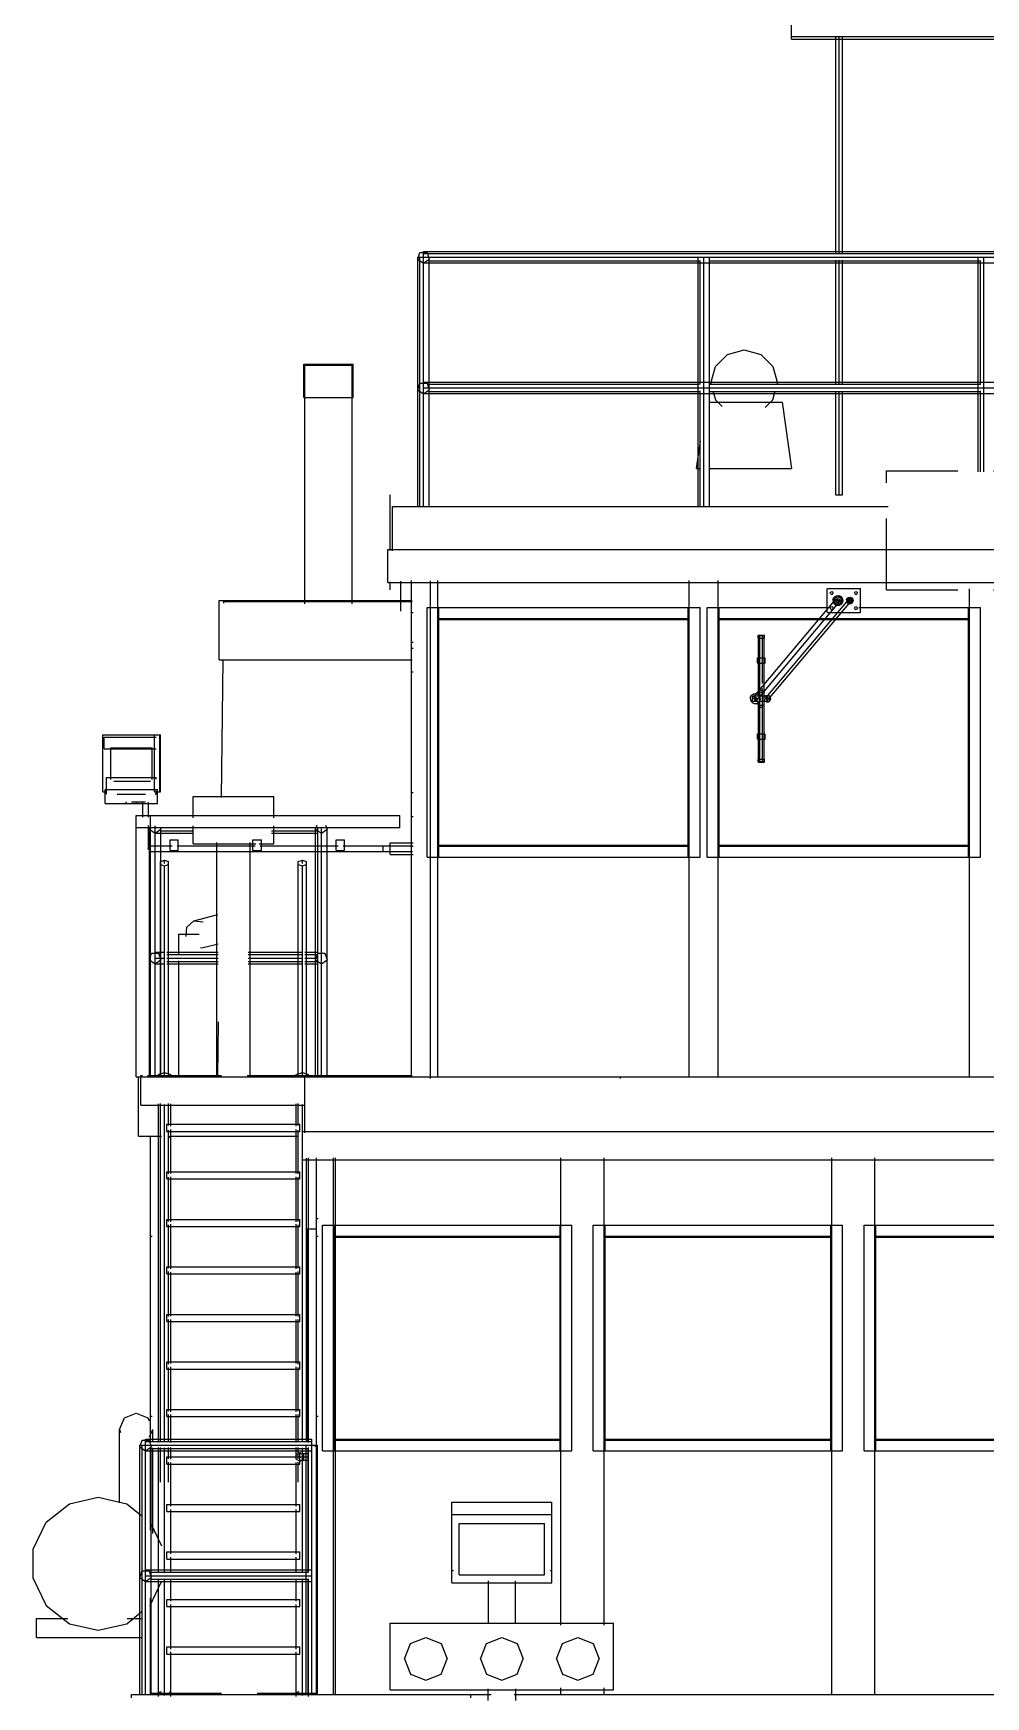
# Model space of a CAD drawing. Extents: x 5 to 836, y 5 to 589.
# Drawn here: x 420.1 to 460.2, y 462.9 to 532.9 of the extents above; entities that cross this region are included whole.
import ezdxf

# ---------------------------------------------------------------- set-up
doc = ezdxf.new("R2010")
doc.units = 0
doc.linetypes.add('DASHED', pattern=[4.5, 3, -1.5])
for name, color, linetype in [('DETAIL', 8, 'CONTINUOUS'), ('MARKING', 4, 'DASHED'), ('OUTLINE', 7, 'CONTINUOUS')]:
    doc.layers.add(name, color=color, linetype=linetype)

msp = doc.modelspace()

# ---------------------------------------------------------------- linework, layer by layer
at = {"layer": 'DETAIL'}
for p, q in [((452, 532.67), (452, 533.33)), ((452, 532.79), (465.16, 532.79)), ((452, 532.67), (465.37, 532.67)), ((453.86, 523.65), (453.86, 532.75)), ((454, 523.65), (454, 532.75)), ((454.14, 523.65), (454.14, 532.75)), ((436.26, 523.42), (436.35, 523.7)), ((436.26, 523.5), (495.74, 523.5)), ((436.26, 513), (436.26, 523.5)), ((436.26, 523.42), (436.5, 523.25)), ((436.35, 523.7), (436.65, 523.7)), ((436.35, 513), (436.35, 523.5)), ((436.5, 513), (436.5, 523.74)), ((436.5, 523.74), (495.5, 523.74)), ((436.5, 523.65), (495.5, 523.65)), ((436.5, 523.25), (436.74, 523.42)), ((436.5, 523.26), (495.5, 523.26)), ((436.65, 523.7), (436.74, 523.42)), ((436.71, 523.35), (448.12, 523.35)), ((436.74, 513), (436.74, 523.5)), ((448.06, 513), (448.06, 523.5)), ((448.15, 518.15), (448.15, 523.36)), ((448.3, 513), (448.3, 523.5)), ((448.54, 513), (448.54, 523.5)), ((448.54, 523.35), (459.95, 523.35)), ((453.86, 518.12), (453.86, 523.37)), ((454, 518.12), (454, 523.37)), ((454.14, 518.12), (454.14, 523.37)), ((459.86, 514.46), (459.86, 523.5)), ((459.95, 518.15), (459.95, 523.36)), ((460.1, 514.46), (460.1, 523.5)), ((449.3, 519.41), (450, 519.6)), ((450, 519.6), (450.7, 519.41)), ((431.46, 519), (433.54, 519)), ((431.5, 518.95), (433.5, 518.95)), ((448.6, 518.2), (448.79, 518.9)), ((448.79, 518.9), (449.3, 519.41)), ((450.7, 519.41), (451.21, 518.9)), ((451.21, 518.9), (451.4, 518.2)), ((436.26, 517.92), (436.35, 518.2)), ((436.35, 518.2), (436.65, 518.2)), ((436.5, 518.24), (495.5, 518.24)), ((436.65, 518.2), (436.74, 517.92)), ((436.71, 518.15), (448.12, 518.15)), ((448.54, 518.15), (459.95, 518.15)), ((448.6, 518.2), (448.62, 518.14)), ((451.38, 518.14), (451.4, 518.2)), ((431.46, 517.6), (433.54, 517.6)), ((436.26, 517.92), (436.5, 517.75)), ((436.5, 518), (495.5, 518)), ((436.5, 517.75), (436.74, 517.92)), ((436.5, 517.76), (495.5, 517.76)), ((436.71, 517.85), (448.12, 517.85)), ((448.15, 513), (448.15, 517.87)), ((448.54, 517.85), (459.95, 517.85)), ((448.69, 517.88), (448.79, 517.5)), ((448.79, 517.5), (449.07, 517.22)), ((450.89, 517.17), (451.21, 517.5)), ((451.21, 517.5), (451.31, 517.88)), ((453.86, 513.5), (453.86, 517.84)), ((454, 513.5), (454, 517.84)), ((454.14, 513.5), (454.14, 517.84)), ((459.95, 514.46), (459.95, 517.87)), ((448.51, 517.4), (451.6, 517.4)), ((448, 514.6), (448.13, 514.6)), ((448.53, 514.6), (452, 514.6)), ((453.86, 513.5), (454.14, 513.5)), ((435.2, 511.14), (435.2, 513)), ((435.2, 513), (456.06, 513)), ((435, 509.8), (435, 511.2)), ((435, 511.2), (497, 511.2)), ((435, 509.8), (497, 509.8)), ((436, 489), (436, 509.89)), ((436.8, 488.93), (436.8, 509.88)), ((437.11, 489), (437.11, 509.89)), ((447.69, 489), (447.69, 509.89)), ((448.91, 489), (448.91, 509.89)), ((427.9, 509.05), (436.02, 509.05)), ((453.63, 509.37), (453.64, 509.4)), ((453.63, 509.37), (453.64, 509.34)), ((453.64, 509.4), (453.66, 509.42)), ((453.64, 509.34), (453.66, 509.32)), ((453.66, 509.42), (453.69, 509.43)), ((453.66, 509.32), (453.69, 509.31)), ((453.69, 509.43), (453.72, 509.42)), ((453.69, 509.31), (453.72, 509.32)), ((453.72, 509.42), (453.74, 509.4)), ((453.72, 509.32), (453.74, 509.34)), ((453.74, 509.4), (453.75, 509.37)), ((453.74, 509.34), (453.75, 509.37)), ((453.74, 509.09), (453.79, 509.19)), ((453.74, 509.09), (453.75, 508.98)), ((453.76, 509.05), (453.79, 509.14)), ((453.76, 509.05), (453.79, 508.96)), ((453.79, 509.19), (453.88, 509.25)), ((453.79, 509.14), (453.86, 509.21)), ((453.8, 509.05), (453.82, 509.13)), ((453.8, 509.05), (453.82, 508.97)), ((453.82, 509.13), (453.87, 509.18)), ((453.86, 509.21), (453.95, 509.24)), ((453.86, 509.07), (453.92, 509.13)), ((453.86, 509.07), (453.89, 508.98)), ((453.87, 509.18), (453.95, 509.2)), ((453.88, 509.25), (453.99, 509.26)), ((453.88, 509.05), (453.89, 509.09)), ((453.88, 509.05), (453.89, 509.01)), ((453.89, 509.09), (453.91, 509.11)), ((453.91, 509.11), (453.95, 509.12)), ((453.92, 509.13), (454.01, 509.12)), ((453.95, 509.24), (454.04, 509.22)), ((453.95, 509.2), (454.03, 509.18)), ((453.95, 509.12), (453.99, 509.11)), ((453.99, 509.26), (454.09, 509.21)), ((453.99, 509.11), (454.01, 509.09)), ((454.01, 509.12), (454.04, 509.03)), ((454.01, 509.09), (454.02, 509.05)), ((454.01, 509.01), (454.02, 509.05)), ((454.03, 509.18), (454.08, 509.13)), ((454.04, 509.21), (454.11, 509.14)), ((454.08, 509.13), (454.1, 509.05)), ((454.08, 508.97), (454.1, 509.05)), ((454.09, 509.21), (454.15, 509.12)), ((454.11, 509.14), (454.14, 509.05)), ((454.11, 508.96), (454.14, 509.05)), ((454.15, 509.12), (454.16, 509.01)), ((454.31, 509.07), (454.34, 509.14)), ((454.31, 509.07), (454.32, 509)), ((454.33, 509.05), (454.35, 509.11)), ((454.33, 509.05), (454.35, 508.99)), ((454.34, 509.14), (454.4, 509.18)), ((454.35, 509.11), (454.39, 509.15)), ((454.35, 509.05), (454.37, 509.1)), ((454.35, 509.05), (454.37, 509)), ((454.37, 509.1), (454.4, 509.13)), ((454.39, 509.15), (454.45, 509.17)), ((454.39, 509.06), (454.43, 509.11)), ((454.39, 509.06), (454.41, 509)), ((454.4, 509.18), (454.47, 509.19)), ((454.4, 509.13), (454.45, 509.15)), ((454.41, 509.05), (454.42, 509.07)), ((454.41, 509.05), (454.42, 509.03)), ((454.42, 509.07), (454.43, 509.08)), ((454.43, 509.11), (454.49, 509.1)), ((454.43, 509.08), (454.45, 509.09)), ((454.45, 509.17), (454.51, 509.15)), ((454.45, 509.15), (454.5, 509.13)), ((454.45, 509.09), (454.47, 509.08)), ((454.47, 509.19), (454.54, 509.16)), ((454.47, 509.08), (454.48, 509.07)), ((454.48, 509.07), (454.49, 509.05)), ((454.48, 509.03), (454.49, 509.05)), ((454.49, 509.1), (454.51, 509.04)), ((454.5, 509.13), (454.53, 509.1)), ((454.51, 509.15), (454.55, 509.11)), ((454.53, 509.1), (454.55, 509.05)), ((454.53, 509), (454.55, 509.05)), ((454.54, 509.16), (454.58, 509.1)), ((454.55, 509.11), (454.57, 509.05)), ((454.55, 508.99), (454.57, 509.05)), ((454.58, 509.1), (454.59, 509.03)), ((454.65, 509.37), (454.66, 509.4)), ((454.65, 509.37), (454.66, 509.34)), ((454.66, 509.4), (454.68, 509.42)), ((454.66, 509.34), (454.68, 509.32)), ((454.68, 509.42), (454.71, 509.43)), ((454.68, 509.32), (454.71, 509.31)), ((454.71, 509.43), (454.74, 509.42)), ((454.71, 509.31), (454.74, 509.32)), ((454.74, 509.42), (454.76, 509.4)), ((454.74, 509.32), (454.76, 509.34)), ((454.76, 509.4), (454.77, 509.37)), ((454.76, 509.34), (454.77, 509.37)), ((459.49, 489), (459.49, 509.54)), ((428.1, 509), (436.02, 509)), ((436, 508.54), (436.07, 508.54)), ((436.65, 498.25), (436.65, 508.75)), ((436.65, 508.75), (448.15, 508.75)), ((437.15, 498.25), (437.15, 508.75)), ((447.65, 498.25), (447.65, 508.75)), ((448.15, 498.25), (448.15, 508.75)), ((448.45, 508.75), (453.57, 508.75)), ((448.45, 498.25), (448.45, 508.75)), ((448.95, 498.25), (448.95, 508.75)), ((453.63, 508.73), (453.64, 508.76)), ((453.63, 508.73), (453.64, 508.7)), ((453.64, 508.76), (453.66, 508.78)), ((453.64, 508.7), (453.66, 508.68)), ((453.66, 508.78), (453.69, 508.79)), ((453.66, 508.68), (453.69, 508.67)), ((453.69, 508.79), (453.72, 508.78)), ((453.69, 508.67), (453.72, 508.68)), ((453.72, 508.78), (453.74, 508.76)), ((453.72, 508.68), (453.74, 508.7)), ((453.74, 508.76), (453.75, 508.73)), ((453.74, 508.7), (453.75, 508.73)), ((453.75, 508.98), (453.81, 508.89)), ((453.79, 508.96), (453.86, 508.89)), ((453.81, 508.89), (453.91, 508.84)), ((453.82, 508.97), (453.87, 508.92)), ((453.86, 508.89), (453.95, 508.86)), ((453.87, 508.92), (453.95, 508.9)), ((453.89, 509.01), (453.91, 508.99)), ((453.89, 508.98), (453.98, 508.97)), ((453.91, 508.99), (453.95, 508.98)), ((453.91, 508.84), (454.02, 508.85)), ((453.95, 508.98), (453.99, 508.99)), ((453.95, 508.9), (454.03, 508.92)), ((453.95, 508.86), (454.05, 508.89)), ((453.98, 508.97), (454.04, 509.03)), ((453.99, 508.99), (454.01, 509.01)), ((454.02, 508.85), (454.11, 508.91)), ((454.03, 508.92), (454.08, 508.97)), ((454.04, 508.89), (454.11, 508.96)), ((454.11, 508.91), (454.16, 509.01)), ((454.32, 509), (454.36, 508.94)), ((454.35, 508.99), (454.39, 508.95)), ((454.36, 509), (454.4, 508.96)), ((454.36, 508.94), (454.43, 508.91)), ((454.39, 508.95), (454.45, 508.93)), ((454.4, 508.97), (454.45, 508.95)), ((454.41, 509), (454.47, 508.99)), ((454.42, 509.03), (454.43, 509.02)), ((454.43, 509.02), (454.45, 509.01)), ((454.43, 508.91), (454.5, 508.92)), ((454.45, 509.01), (454.47, 509.02)), ((454.45, 508.95), (454.5, 508.97)), ((454.45, 508.93), (454.51, 508.95)), ((454.47, 508.99), (454.51, 509.04)), ((454.47, 509.02), (454.48, 509.03)), ((454.5, 508.97), (454.53, 509)), ((454.5, 508.92), (454.56, 508.96)), ((454.51, 508.95), (454.55, 508.99)), ((454.56, 508.96), (454.59, 509.03)), ((454.65, 508.73), (454.66, 508.76)), ((454.65, 508.73), (454.66, 508.7)), ((454.66, 508.76), (454.68, 508.78)), ((454.66, 508.7), (454.68, 508.68)), ((454.68, 508.78), (454.71, 508.79)), ((454.68, 508.68), (454.71, 508.67)), ((454.71, 508.79), (454.74, 508.78)), ((454.71, 508.67), (454.74, 508.68)), ((454.74, 508.78), (454.76, 508.76)), ((454.74, 508.68), (454.76, 508.7)), ((454.76, 508.76), (454.77, 508.73)), ((454.76, 508.7), (454.77, 508.73)), ((454.83, 508.75), (459.95, 508.75)), ((459.45, 498.25), (459.45, 508.75)), ((459.95, 498.25), (459.95, 508.75)), ((437.11, 508.29), (447.69, 508.29)), ((437.15, 508.25), (447.65, 508.25)), ((448.91, 508.29), (459.49, 508.29)), ((448.95, 508.25), (459.45, 508.25)), ((436, 507.29), (436.07, 507.29)), ((436, 507.04), (436.07, 507.04)), ((427.9, 506.55), (436.02, 506.55)), ((436, 506.04), (436.07, 506.04)), ((450.26, 504.96), (450.31, 505.06)), ((450.26, 504.96), (450.27, 504.85)), ((450.27, 504.85), (450.34, 504.76)), ((450.31, 505.06), (450.4, 505.12)), ((450.4, 505.12), (450.51, 505.13)), ((450.41, 504.92), (450.42, 504.95)), ((450.41, 504.92), (450.42, 504.89)), ((450.42, 504.95), (450.44, 504.97)), ((450.42, 504.89), (450.44, 504.87)), ((450.44, 504.97), (450.47, 504.98)), ((450.44, 504.87), (450.47, 504.86)), ((450.47, 504.98), (450.5, 504.97)), ((450.47, 504.86), (450.5, 504.87)), ((450.5, 504.97), (450.52, 504.95)), ((450.5, 504.87), (450.52, 504.89)), ((450.51, 505.13), (450.61, 505.08)), ((450.52, 504.95), (450.53, 504.92)), ((450.52, 504.89), (450.53, 504.92)), ((450.61, 505.08), (450.67, 504.99)), ((450.63, 504.78), (450.68, 504.88)), ((450.67, 504.99), (450.68, 504.88)), ((450.83, 504.94), (450.86, 505.01)), ((450.83, 504.94), (450.84, 504.87)), ((450.84, 504.87), (450.88, 504.81)), ((450.86, 505.01), (450.92, 505.05)), ((450.91, 504.92), (450.92, 504.95)), ((450.91, 504.92), (450.92, 504.89)), ((450.92, 505.05), (451, 505.06)), ((450.92, 504.95), (450.94, 504.97)), ((450.92, 504.89), (450.94, 504.87)), ((450.94, 504.97), (450.97, 504.98)), ((450.94, 504.87), (450.97, 504.86)), ((450.97, 504.98), (451, 504.97)), ((450.97, 504.86), (451, 504.87)), ((451, 505.06), (451.06, 505.03)), ((451, 504.97), (451.02, 504.95)), ((451, 504.87), (451.02, 504.89)), ((451.02, 504.95), (451.03, 504.92)), ((451.02, 504.89), (451.03, 504.92)), ((451.06, 505.03), (451.1, 504.97)), ((451.08, 504.83), (451.11, 504.9)), ((451.1, 504.97), (451.11, 504.9)), ((450.34, 504.76), (450.43, 504.71)), ((450.43, 504.71), (450.54, 504.72)), ((450.54, 504.72), (450.63, 504.78)), ((450.88, 504.81), (450.95, 504.78)), ((450.95, 504.78), (451.02, 504.79)), ((451.02, 504.79), (451.08, 504.83)), ((423, 503.4), (425.43, 503.4)), ((423, 501), (423, 503.4)), ((423.05, 503.3), (425.25, 503.3)), ((423.05, 502.8), (425.25, 502.8)), ((423.33, 502.85), (425.07, 502.85)), ((425.18, 501), (425.18, 503.4)), ((425.4, 501), (425.4, 503.4)), ((425.43, 501), (425.43, 503.4)), ((423.15, 501.6), (425.25, 501.6)), ((423.46, 501.45), (425, 501.45)), ((423, 501), (423.14, 501)), ((423.1, 500.5), (423.1, 501.1)), ((423.1, 501.1), (425.3, 501.1)), ((423.61, 500.9), (424.79, 500.9)), ((425.18, 501), (425.43, 501)), ((425.2, 500.9), (425.25, 500.9)), ((425.3, 500.5), (425.3, 501.1)), ((426.8, 500.8), (430.2, 500.8)), ((426.8, 499.9), (426.8, 500.8)), ((430.2, 499.9), (430.2, 500.8)), ((436, 500.96), (436.07, 500.96)), ((423.1, 500.5), (425.3, 500.5)), ((424.4, 500), (435.5, 500)), ((424.4, 489), (424.4, 500)), ((425, 489), (425, 500)), ((435.5, 499.5), (435.5, 500)), ((436, 499.96), (436.07, 499.96)), ((424.4, 499.5), (435.5, 499.5)), ((424.96, 499.42), (425.02, 499.59)), ((424.96, 489), (424.96, 499.5)), ((424.96, 499.42), (425.2, 499.25)), ((425.2, 489), (425.2, 499.56)), ((425.2, 499.25), (425.44, 499.42)), ((425.2, 499.26), (426.81, 499.26)), ((425.41, 499.35), (426.81, 499.35)), ((425.42, 499.48), (425.44, 499.42)), ((425.44, 489), (425.44, 499.5)), ((426.8, 498.8), (426.8, 499.56)), ((430.1, 499.35), (432.06, 499.35)), ((430.1, 499.26), (432.06, 499.26)), ((430.2, 498.8), (430.2, 499.56)), ((431.96, 499.42), (432.02, 499.59)), ((431.96, 489), (431.96, 499.5)), ((431.96, 499.42), (432.2, 499.25)), ((432.05, 489), (432.05, 499.5)), ((432.2, 489), (432.2, 499.5)), ((432.2, 499.25), (432.44, 499.42)), ((432.38, 499.59), (432.44, 499.42)), ((432.44, 489), (432.44, 499.5)), ((424.9, 498.63), (424.92, 498.6)), ((424.9, 498.57), (424.92, 498.6)), ((425.83, 498.98), (426.17, 498.98)), ((425.83, 498.52), (425.83, 498.98)), ((426.17, 498.52), (426.17, 498.98)), ((426.8, 498.8), (429.44, 498.8)), ((427.8, 489), (427.8, 498.86)), ((429.2, 489), (429.2, 498.86)), ((429.32, 498.98), (429.68, 498.98)), ((429.32, 498.52), (429.32, 498.98)), ((429.58, 498.8), (430.2, 498.8)), ((429.68, 498.52), (429.68, 498.98)), ((432.82, 498.52), (432.82, 498.98)), ((432.82, 498.98), (433.17, 498.98)), ((433.17, 498.52), (433.17, 498.98)), ((434.8, 498.48), (434.8, 498.72)), ((435.1, 498.35), (435.1, 498.85)), ((436, 498.71), (436.07, 498.71)), ((437.11, 498.71), (447.69, 498.71)), ((437.15, 498.75), (447.65, 498.75)), ((448.91, 498.71), (459.49, 498.71)), ((448.95, 498.75), (459.45, 498.75)), ((425.43, 498.06), (425.6, 498.12)), ((425.43, 489.04), (425.43, 498.06)), ((425.43, 497.94), (425.6, 497.88)), ((425.6, 497.98), (425.6, 498.12)), ((425.6, 498.12), (425.77, 498.06)), ((425.6, 497.88), (425.77, 497.94)), ((425.6, 489.01), (425.6, 497.88)), ((425.77, 489.04), (425.77, 498.06)), ((425.83, 498.52), (426.17, 498.52)), ((429.32, 498.52), (429.68, 498.52)), ((431.23, 498.06), (431.4, 498.12)), ((431.23, 489.04), (431.23, 498.06)), ((431.23, 497.94), (431.4, 497.88)), ((431.4, 497.98), (431.4, 498.12)), ((431.4, 498.12), (431.57, 498.06)), ((431.4, 497.88), (431.57, 497.94)), ((431.4, 489.01), (431.4, 497.88)), ((431.57, 489.04), (431.57, 498.06)), ((432.82, 498.52), (433.17, 498.52)), ((436.65, 498.25), (448.15, 498.25)), ((448.45, 498.25), (459.95, 498.25)), ((426.51, 494.91), (426.53, 495.3)), ((426.53, 495.3), (426.83, 495.57)), ((426.83, 495.57), (427.23, 495.52)), ((426.2, 495), (427.06, 495)), ((427.11, 494.44), (427.17, 494.43)), ((424.96, 493.92), (425.05, 494.2)), ((424.96, 493.92), (425.2, 493.75)), ((425.05, 494.2), (425.35, 494.2)), ((425.2, 494.24), (425.55, 494.24)), ((425.2, 494), (425.55, 494)), ((425.2, 493.75), (425.44, 493.92)), ((425.2, 493.76), (425.55, 493.76)), ((425.35, 494.2), (425.44, 493.92)), ((425.69, 494.24), (427.86, 494.24)), ((425.69, 494.15), (427.86, 494.15)), ((425.69, 494), (427.86, 494)), ((425.69, 493.85), (427.86, 493.85)), ((425.69, 493.76), (427.86, 493.76)), ((429.12, 494.24), (431.36, 494.24)), ((429.12, 494.15), (431.36, 494.15)), ((429.12, 494), (431.36, 494)), ((429.12, 493.85), (431.36, 493.85)), ((429.12, 493.76), (431.36, 493.76)), ((431.5, 494.24), (432.06, 494.24)), ((431.5, 494.15), (432.06, 494.15)), ((431.5, 494), (432.06, 494)), ((431.5, 493.85), (432.06, 493.85)), ((431.5, 493.76), (432.06, 493.76)), ((431.96, 493.92), (432.05, 494.2)), ((431.96, 493.92), (432.2, 493.75)), ((432.05, 494.2), (432.35, 494.2)), ((432.2, 493.75), (432.44, 493.92)), ((432.35, 494.2), (432.44, 493.92)), ((424.4, 489), (507.6, 489)), ((424.5, 486.5), (424.5, 489)), ((424.6, 487.8), (424.6, 489)), ((425.34, 489.09), (425.6, 489.18)), ((425.34, 489.02), (425.34, 489.09)), ((425.6, 489.18), (425.86, 489.09)), ((425.86, 489.02), (425.86, 489.09)), ((431.14, 489.09), (431.4, 489.18)), ((431.14, 489.02), (431.14, 489.09)), ((431.4, 489.18), (431.66, 489.09)), ((431.5, 486.64), (431.5, 489)), ((431.66, 489.02), (431.66, 489.09)), ((444.8, 488.93), (444.8, 489)), ((424.6, 487.8), (431.5, 487.8)), ((425.34, 473.61), (425.34, 487.86)), ((425.43, 473.62), (425.43, 487.88)), ((425.6, 473.66), (425.6, 487.84)), ((425.77, 486.95), (425.77, 487.88)), ((425.86, 486.92), (425.86, 487.86)), ((431.14, 486.92), (431.14, 487.86)), ((431.23, 486.95), (431.23, 487.88)), ((431.4, 473.66), (431.4, 487.84)), ((425.7, 487), (431.3, 487)), ((425.7, 486.7), (425.7, 487)), ((425.7, 486.7), (431.3, 486.7)), ((425.77, 484.92), (425.77, 486.76)), ((425.86, 484.93), (425.86, 486.78)), ((431.14, 484.93), (431.14, 486.78)), ((431.23, 484.92), (431.23, 486.76)), ((431.3, 486.7), (431.3, 487)), ((431.4, 486.7), (500.6, 486.7)), ((424.5, 486.5), (425.47, 486.5)), ((425, 473.63), (425, 486.5)), ((425.8, 486.43), (425.8, 486.5)), ((425.83, 486.5), (431.23, 486.5)), ((431.4, 485.5), (500.6, 485.5)), ((431.57, 473.62), (431.57, 485.57)), ((431.66, 473.61), (431.66, 485.59)), ((432, 463), (432, 485.59)), ((432.71, 463), (432.71, 485.59)), ((432.8, 463), (432.8, 485.59)), ((442.29, 465.92), (442.29, 485.59)), ((444.11, 465.92), (444.11, 485.59)), ((453.69, 463), (453.69, 485.59)), ((455.51, 463), (455.51, 485.59)), ((425.7, 485), (431.3, 485)), ((425.7, 484.7), (425.7, 485)), ((425.7, 484.7), (431.3, 484.7)), ((425.77, 482.91), (425.77, 484.78)), ((425.86, 482.9), (425.86, 484.79)), ((431.14, 482.9), (431.14, 484.79)), ((431.23, 482.91), (431.23, 484.78)), ((431.3, 484.7), (431.3, 485)), ((425.7, 483), (431.3, 483)), ((425.7, 482.7), (425.7, 483)), ((425.7, 482.7), (431.3, 482.7)), ((425.77, 480.94), (425.77, 482.77)), ((425.86, 480.91), (425.86, 482.8)), ((431.14, 480.91), (431.14, 482.8)), ((431.23, 480.94), (431.23, 482.77)), ((431.3, 482.7), (431.3, 483)), ((431.6, 482.6), (432, 482.6)), ((431.6, 473.67), (431.6, 482.6)), ((432, 483.04), (432.07, 483.04)), ((432.25, 473.25), (432.25, 482.75)), ((432.25, 482.75), (442.75, 482.75)), ((432.75, 473.25), (432.75, 482.75)), ((442.25, 473.25), (442.25, 482.75)), ((442.75, 473.25), (442.75, 482.75)), ((443.65, 482.75), (454.15, 482.75)), ((443.65, 473.25), (443.65, 482.75)), ((444.15, 473.25), (444.15, 482.75)), ((453.65, 473.25), (453.65, 482.75)), ((454.15, 473.25), (454.15, 482.75)), ((455.05, 482.75), (465.55, 482.75)), ((455.05, 473.25), (455.05, 482.75)), ((455.55, 473.25), (455.55, 482.75)), ((425, 482.29), (425.07, 482.29)), ((432, 482.29), (432.07, 482.29)), ((432.71, 482.29), (442.29, 482.29)), ((432.75, 482.25), (442.25, 482.25)), ((444.11, 482.29), (453.69, 482.29)), ((444.15, 482.25), (453.65, 482.25)), ((455.51, 482.29), (465.09, 482.29)), ((455.55, 482.25), (465.05, 482.25)), ((425.7, 481), (431.3, 481)), ((425.7, 480.7), (425.7, 481)), ((425.7, 480.7), (431.3, 480.7)), ((425.77, 478.91), (425.77, 480.8)), ((425.86, 478.92), (425.86, 480.77)), ((431.14, 478.92), (431.14, 480.77)), ((431.23, 478.91), (431.23, 480.8)), ((431.3, 480.7), (431.3, 481)), ((425.7, 479), (431.3, 479)), ((425.7, 478.7), (425.7, 479)), ((431.3, 478.7), (431.3, 479)), ((425.7, 478.7), (431.3, 478.7)), ((425.77, 476.9), (425.77, 478.79)), ((425.86, 476.93), (425.86, 478.78)), ((431.14, 476.93), (431.14, 478.78)), ((431.23, 476.9), (431.23, 478.79)), ((425.7, 477), (431.3, 477)), ((425.7, 476.7), (425.7, 477)), ((431.3, 476.7), (431.3, 477)), ((425.7, 476.7), (431.3, 476.7)), ((425.77, 474.92), (425.77, 476.76)), ((425.86, 474.9), (425.86, 476.79)), ((431.14, 474.9), (431.14, 476.79)), ((431.23, 474.92), (431.23, 476.76)), ((425.7, 475), (431.3, 475)), ((425.7, 474.7), (425.7, 475)), ((425.77, 473.62), (425.77, 474.78)), ((425.86, 473.61), (425.86, 474.79)), ((431.14, 473.61), (431.14, 474.79)), ((431.23, 473.62), (431.23, 474.78)), ((431.3, 474.7), (431.3, 475)), ((425, 474.71), (425.07, 474.71)), ((425.7, 474.7), (431.3, 474.7)), ((432, 474.71), (432.07, 474.71)), ((424.56, 473.42), (424.65, 473.7)), ((424.56, 463), (424.56, 473.5)), ((424.56, 473.5), (432.04, 473.5)), ((424.56, 473.42), (424.8, 473.25)), ((424.65, 473.7), (424.95, 473.7)), ((424.65, 463), (424.65, 473.5)), ((424.8, 463), (424.8, 473.74)), ((424.8, 473.74), (431.8, 473.74)), ((424.8, 473.65), (431.8, 473.65)), ((424.8, 473.25), (425.04, 473.42)), ((424.95, 473.7), (425.04, 473.42)), ((425, 469.92), (425, 473.35)), ((425.01, 473.35), (431.66, 473.35)), ((425.04, 463), (425.04, 473.5)), ((425.34, 468.12), (425.34, 473.4)), ((425.43, 471.94), (425.43, 473.39)), ((425.6, 468.13), (425.6, 473.38)), ((425.77, 472.92), (425.77, 473.39)), ((425.86, 472.91), (425.86, 473.4)), ((431.14, 472.91), (431.14, 473.4)), ((431.23, 472.92), (431.23, 473.39)), ((431.4, 468.13), (431.4, 473.38)), ((431.56, 463), (431.56, 473.5)), ((431.65, 468.15), (431.65, 473.36)), ((431.66, 468.15), (431.66, 473.4)), ((431.8, 463), (431.8, 473.74)), ((431.95, 473.43), (431.95, 473.5)), ((432.04, 463), (432.04, 473.5)), ((432.71, 473.71), (442.29, 473.71)), ((432.75, 473.75), (442.25, 473.75)), ((444.11, 473.71), (453.69, 473.71)), ((444.15, 473.75), (453.65, 473.75)), ((455.51, 473.71), (465.09, 473.71)), ((455.55, 473.75), (465.05, 473.75)), ((424.8, 473.26), (431.8, 473.26)), ((425.7, 473), (431.65, 473)), ((425.7, 472.7), (425.7, 473)), ((425.7, 472.7), (431.3, 472.7)), ((425.77, 471.94), (425.77, 472.78)), ((425.86, 470.92), (425.86, 472.77)), ((431.14, 473.09), (431.3, 473.18)), ((431.14, 472.91), (431.3, 472.82)), ((431.14, 470.92), (431.14, 472.77)), ((431.23, 471.94), (431.23, 472.78)), ((431.3, 473.18), (431.46, 473.09)), ((431.3, 472.7), (431.3, 473.14)), ((431.3, 473.14), (431.65, 473.14)), ((431.3, 472.82), (431.46, 472.91)), ((431.3, 472.86), (431.65, 472.86)), ((431.46, 472.91), (431.46, 473.09)), ((432.25, 473.25), (442.75, 473.25)), ((443.65, 473.25), (454.15, 473.25)), ((455.05, 473.25), (465.55, 473.25)), ((421.59, 471.02), (422.8, 471.3)), ((422.8, 471.3), (424.01, 471.02)), ((420.61, 470.25), (421.59, 471.02)), ((424.01, 471.02), (424.66, 470.5)), ((425.7, 471), (431.3, 471)), ((425.7, 470.7), (425.7, 471)), ((425.7, 470.7), (431.3, 470.7)), ((425.86, 468.92), (425.86, 470.78)), ((431.14, 468.92), (431.14, 470.78)), ((431.3, 470.7), (431.3, 471)), ((437.7, 471.1), (441.9, 471.1)), ((437.7, 467.7), (437.7, 471.1)), ((437.7, 470.58), (441.9, 470.58)), ((441.9, 467.7), (441.9, 471.1)), ((420.07, 469.12), (420.61, 470.25)), ((424.99, 470.25), (425.47, 469.25)), ((420.07, 467.88), (420.07, 469.12)), ((425.7, 469), (431.3, 469)), ((425.7, 468.7), (425.7, 469)), ((425.7, 468.7), (431.3, 468.7)), ((425.86, 468.12), (425.86, 468.78)), ((431.14, 468.12), (431.14, 468.78)), ((431.3, 468.7), (431.3, 469)), ((420.07, 467.88), (420.61, 466.75)), ((424.56, 467.92), (424.65, 468.2)), ((424.56, 467.92), (424.8, 467.75)), ((424.65, 468.2), (424.95, 468.2)), ((424.8, 468.24), (431.8, 468.24)), ((424.8, 468), (431.8, 468)), ((424.8, 467.75), (425.04, 467.92)), ((424.8, 467.76), (431.8, 467.76)), ((424.95, 468.2), (425.04, 467.92)), ((424.99, 466.75), (425.47, 467.75)), ((425.01, 468.15), (431.66, 468.15)), ((425.01, 467.85), (431.66, 467.85)), ((425.34, 462.91), (425.34, 467.87)), ((425.6, 462.96), (425.6, 467.86)), ((425.86, 466.93), (425.86, 467.87)), ((431.14, 466.93), (431.14, 467.87)), ((431.4, 462.96), (431.4, 467.86)), ((431.65, 463), (431.65, 467.87)), ((431.66, 462.91), (431.66, 467.87)), ((437.7, 468.22), (437.77, 468.22)), ((441.83, 468.22), (441.9, 468.22)), ((425, 463), (425, 467.06)), ((437.7, 467.7), (441.9, 467.7)), ((420.61, 466.75), (421.59, 465.98)), ((424.01, 465.98), (424.66, 466.5)), ((425.7, 467), (431.3, 467)), ((425.7, 466.7), (425.7, 467)), ((425.7, 466.7), (431.3, 466.7)), ((425.86, 464.91), (425.86, 466.79)), ((431.14, 464.91), (431.14, 466.79)), ((431.3, 466.7), (431.3, 467)), ((420.2, 466.2), (421.52, 466.2)), ((420.2, 465.4), (420.2, 466.2)), ((421.59, 465.98), (422.8, 465.7)), ((422.8, 465.7), (424.01, 465.98)), ((424.03, 466.2), (424.65, 466.2)), ((435.1, 463.2), (435.1, 466)), ((435.1, 466), (444.5, 466)), ((444.5, 463.2), (444.5, 466)), ((420.2, 465.4), (424.65, 465.4)), ((425.7, 465), (431.3, 465)), ((425.7, 464.7), (425.7, 465)), ((431.3, 464.7), (431.3, 465)), ((425.7, 464.7), (431.3, 464.7)), ((425.86, 462.91), (425.86, 464.8)), ((431.14, 462.91), (431.14, 464.8)), ((424.2, 463), (439.35, 463)), ((424.2, 462.86), (424.2, 463)), ((425.34, 463.09), (425.47, 463.13)), ((425.79, 463.11), (425.86, 463.09)), ((431.14, 463.09), (431.27, 463.13)), ((435.1, 463.2), (444.5, 463.2)), ((438.5, 462.86), (438.5, 463)), ((440.32, 463), (491.75, 463)), ((442.29, 463), (442.29, 463.28)), ((444.11, 463), (444.11, 463.28))]:
    msp.add_line(p, q, dxfattribs=at)
at = {"layer": 'MARKING'}
for p, q in [((456, 509.5), (456, 514.5)), ((456, 514.5), (476, 514.5)), ((435.1, 511.16), (435.1, 513.5)), ((435.1, 509.5), (435.1, 509.84)), ((435.55, 508.6), (435.55, 509.86)), ((456, 509.5), (476, 509.5)), ((424.6, 489.01), (424.6, 489.05)), ((424.6, 489.05), (424.67, 489.05)), ((424.6, 489.01), (424.67, 489.01)), ((424.88, 489.05), (425.51, 489.05)), ((424.88, 489.01), (436.03, 489.01)), ((425, 489.01), (425, 489.06)), ((425, 489.06), (436.03, 489.06)), ((425.72, 489.05), (427.82, 489.05)), ((429.08, 489.05), (431.31, 489.05)), ((431.52, 489.05), (436, 489.05)), ((431.6, 489.01), (431.6, 489.05)), ((436, 489.01), (436, 489.05)), ((425, 463.05), (432, 463.05)), ((425, 463), (425, 463.05)), ((425, 463), (432, 463)), ((432, 463), (432, 463.05))]:
    msp.add_line(p, q, dxfattribs=at)
at = {"layer": 'OUTLINE'}
for p, q in [((431.46, 517.6), (431.46, 519)), ((431.5, 508.91), (431.5, 518.95)), ((433.5, 508.91), (433.5, 518.95)), ((433.54, 517.6), (433.54, 519)), ((451.6, 517.4), (452, 514.6)), ((448, 514.6), (448.17, 515.76)), ((427.9, 506.55), (427.9, 509.05)), ((450.41, 504.99), (453.87, 509.1)), ((450.93, 504.97), (454.39, 509.08)), ((453.5, 509.54), (453.52, 509.55)), ((453.5, 508.56), (453.5, 509.54)), ((453.52, 509.55), (454.89, 509.55)), ((453.87, 509.1), (453.89, 509.1)), ((453.89, 509.1), (454.01, 509)), ((454.39, 509.08), (454.42, 509.08)), ((454.42, 509.08), (454.48, 509.02)), ((454.89, 509.55), (454.9, 509.54)), ((454.9, 508.56), (454.9, 509.54)), ((428.1, 508.93), (428.1, 509)), ((450.55, 504.87), (454.01, 508.98)), ((451.03, 504.89), (454.49, 509)), ((453.5, 508.56), (453.52, 508.55)), ((453.52, 508.55), (454.89, 508.55)), ((454.01, 509), (454.01, 508.98)), ((454.48, 509.02), (454.49, 509)), ((454.89, 508.55), (454.9, 508.56)), ((450.59, 507.57), (450.6, 507.59)), ((450.59, 507.48), (450.59, 507.57)), ((450.59, 507.48), (450.6, 507.47)), ((450.6, 507.59), (450.84, 507.59)), ((450.6, 507.55), (450.61, 507.57)), ((450.6, 505.06), (450.6, 507.55)), ((450.6, 507.47), (450.84, 507.47)), ((450.61, 507.57), (450.83, 507.57)), ((450.66, 502.28), (450.66, 507.56)), ((450.78, 505.55), (450.78, 507.56)), ((450.83, 507.57), (450.85, 507.55)), ((450.84, 507.59), (450.86, 507.57)), ((450.84, 507.47), (450.86, 507.48)), ((450.85, 502.28), (450.85, 507.55)), ((450.86, 507.48), (450.86, 507.57)), ((427.99, 500.75), (428.07, 506.55)), ((450.56, 506.61), (450.57, 506.63)), ((450.56, 506.42), (450.56, 506.61)), ((450.56, 506.42), (450.57, 506.41)), ((450.57, 506.63), (450.87, 506.63)), ((450.57, 506.41), (450.87, 506.41)), ((450.87, 506.63), (450.89, 506.61)), ((450.87, 506.41), (450.89, 506.42)), ((450.89, 506.42), (450.89, 506.61)), ((450.36, 505.01), (450.38, 505.03)), ((450.36, 504.82), (450.36, 505.01)), ((450.38, 505.03), (451.07, 505.03)), ((450.41, 504.99), (450.41, 504.97)), ((450.41, 504.97), (450.53, 504.87)), ((450.53, 504.87), (450.55, 504.87)), ((450.59, 505.18), (450.61, 505.19)), ((450.59, 505.05), (450.59, 505.18)), ((450.61, 505.19), (450.84, 505.19)), ((450.66, 505.26), (450.68, 505.28)), ((450.68, 505.28), (450.77, 505.28)), ((450.77, 505.28), (450.78, 505.26)), ((450.78, 502.28), (450.78, 505.34)), ((450.84, 505.19), (450.85, 505.18)), ((450.93, 504.97), (450.94, 504.95)), ((450.94, 504.95), (451.01, 504.89)), ((451.01, 504.89), (451.03, 504.89)), ((451.07, 505.03), (451.08, 505.01)), ((451.08, 504.82), (451.08, 505.01)), ((450.36, 504.82), (450.38, 504.81)), ((450.38, 504.81), (451.07, 504.81)), ((450.59, 504.66), (450.59, 504.79)), ((450.59, 504.66), (450.61, 504.64)), ((450.6, 502.28), (450.6, 504.78)), ((450.61, 504.64), (450.84, 504.64)), ((450.66, 504.57), (450.68, 504.56)), ((450.68, 504.56), (450.77, 504.56)), ((450.77, 504.56), (450.78, 504.57)), ((450.84, 504.64), (450.85, 504.66)), ((451.07, 504.81), (451.08, 504.82)), ((423.05, 502.8), (423.05, 503.3)), ((423.33, 501.52), (423.33, 502.85)), ((425.07, 501.52), (425.07, 502.85)), ((450.56, 503.41), (450.57, 503.43)), ((450.56, 503.22), (450.56, 503.41)), ((450.56, 503.22), (450.57, 503.21)), ((450.57, 503.43), (450.87, 503.43)), ((450.57, 503.21), (450.87, 503.21)), ((450.87, 503.43), (450.89, 503.41)), ((450.87, 503.21), (450.89, 503.22)), ((450.89, 503.22), (450.89, 503.41)), ((450.59, 502.35), (450.6, 502.37)), ((450.59, 502.26), (450.59, 502.35)), ((450.59, 502.26), (450.6, 502.25)), ((450.6, 502.37), (450.84, 502.37)), ((450.6, 502.28), (450.61, 502.27)), ((450.6, 502.25), (450.84, 502.25)), ((450.61, 502.27), (450.83, 502.27)), ((450.83, 502.27), (450.85, 502.28)), ((450.84, 502.37), (450.86, 502.35)), ((450.84, 502.25), (450.86, 502.26)), ((450.86, 502.26), (450.86, 502.35)), ((423.15, 500.9), (423.15, 501.6)), ((425.25, 501.53), (425.25, 501.6)), ((425.25, 500.9), (425.25, 501.04)), ((423.98, 500.5), (423.98, 500.57)), ((424.2, 500.58), (424.8, 500.58)), ((424.42, 500.5), (424.42, 500.57)), ((424.68, 499.93), (424.68, 500.56)), ((424.92, 499.93), (424.92, 500.56)), ((424.92, 498.6), (424.92, 499.58)), ((424.94, 498.72), (425.92, 498.72)), ((426.13, 498.72), (429.42, 498.72)), ((429.63, 498.72), (432.91, 498.72)), ((433.12, 498.72), (436.04, 498.72)), ((435.1, 498.85), (436.07, 498.85)), ((424.94, 498.48), (436.04, 498.48)), ((435.1, 498.35), (436.07, 498.35)), ((426.83, 495.57), (427.84, 495.83)), ((426.2, 494.16), (426.2, 495)), ((427.17, 494.43), (427.85, 494.59)), ((427.8, 494.16), (427.8, 494.65)), ((426.2, 489.06), (426.2, 493.88)), ((427.8, 489.06), (427.8, 493.88)), ((427.84, 489.01), (427.87, 491.31)), ((423.91, 474.64), (424.4, 474.84)), ((424.4, 474.84), (424.89, 474.64)), ((423.7, 474.15), (423.91, 474.64)), ((423.7, 471.07), (423.7, 474.15)), ((423.7, 474.15), (423.75, 474.03)), ((424.89, 474.64), (424.95, 474.52)), ((424.97, 473.85), (425.1, 474.15)), ((425.1, 473.64), (425.1, 474.15)), ((425.1, 469.77), (425.1, 473.38)), ((438, 470.19), (441.6, 470.19)), ((438, 468.03), (438, 470.19)), ((441.6, 468.03), (441.6, 470.19)), ((438, 468.03), (441.6, 468.03)), ((439.24, 465.97), (439.24, 467.78)), ((440.36, 467.78), (440.36, 465.97)), ((435.7, 464.5), (435.96, 465.14)), ((435.96, 465.14), (436.6, 465.4)), ((436.6, 465.4), (437.24, 465.14)), ((437.24, 465.14), (437.5, 464.5)), ((438.9, 464.5), (439.16, 465.14)), ((439.16, 465.14), (439.8, 465.4)), ((439.8, 465.4), (440.44, 465.14)), ((440.44, 465.14), (440.7, 464.5)), ((442.1, 464.5), (442.36, 465.14)), ((442.36, 465.14), (443, 465.4)), ((443, 465.4), (443.64, 465.14)), ((443.64, 465.14), (443.9, 464.5)), ((435.7, 464.5), (435.96, 463.86)), ((437.24, 463.86), (437.5, 464.5)), ((438.9, 464.5), (439.16, 463.86)), ((440.44, 463.86), (440.7, 464.5)), ((442.1, 464.5), (442.36, 463.86)), ((443.64, 463.86), (443.9, 464.5)), ((435.96, 463.86), (436.6, 463.6)), ((436.6, 463.6), (437.24, 463.86)), ((439.16, 463.86), (439.8, 463.6)), ((439.8, 463.6), (440.44, 463.86)), ((442.36, 463.86), (443, 463.6)), ((443, 463.6), (443.64, 463.86)), ((439.22, 462.75), (439.23, 463.24)), ((440.37, 463.24), (440.38, 462.75))]:
    msp.add_line(p, q, dxfattribs=at)

doc.saveas('drawing.dxf')
